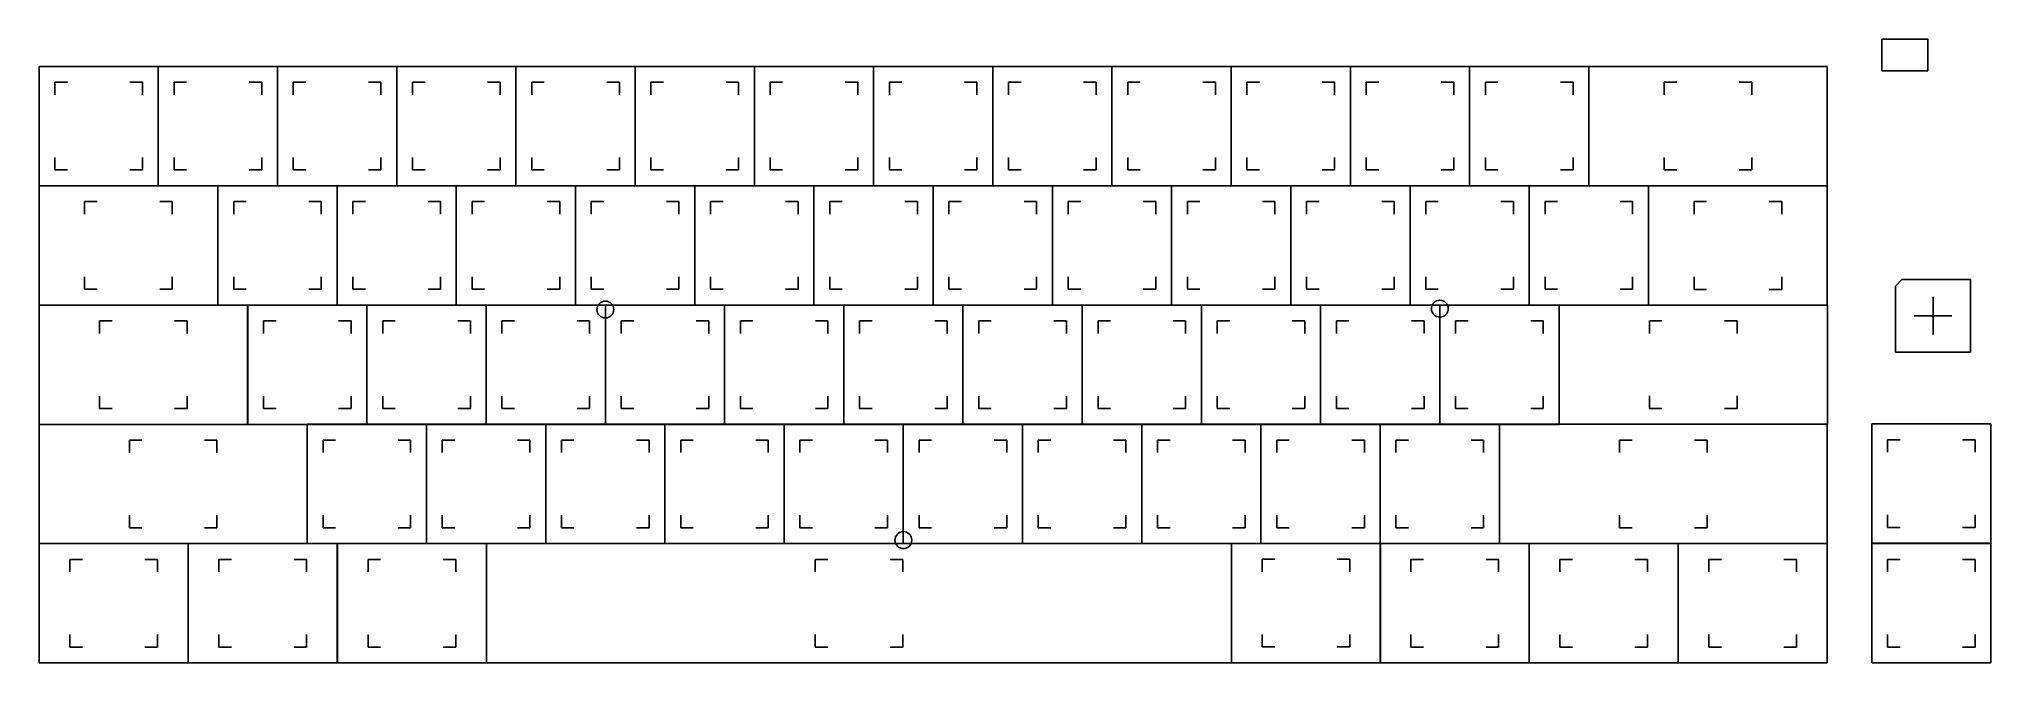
# Model space of a CAD drawing. Extents: x 20 to 332, y -115 to -16.
import ezdxf

# ---------------------------------------------------------------- set-up
doc = ezdxf.new("R2010")
doc.units = 0
doc.layers.add('BLACK', color=7, linetype='CONTINUOUS')

msp = doc.modelspace()

# ---------------------------------------------------------------- linework, layer by layer
at = {"layer": 'BLACK', "linetype": 'CONTINUOUS'}
for p, q in [((314.484, -15.621), (321.85, -15.621)), ((314.484, -20.701), (314.484, -15.621)), ((321.85, -15.621), (321.85, -20.701)), ((20.0025, -19.9967), (39.0525, -19.9967)), ((20.0025, -39.0467), (20.0025, -19.9967)), ((39.0525, -19.9967), (39.0525, -39.0467)), ((39.0525, -19.9967), (58.1025, -19.9967)), ((39.0525, -39.0467), (39.0525, -19.9967)), ((58.1025, -19.9967), (77.1525, -19.9967)), ((58.1025, -39.0467), (58.1025, -19.9967)), ((58.1025, -19.9967), (58.1025, -39.0467)), ((77.1525, -19.9967), (96.2025, -19.9967)), ((77.1525, -39.0467), (77.1525, -19.9967)), ((77.1525, -19.9967), (77.1525, -39.0467)), ((96.2025, -19.9967), (115.252, -19.9967)), ((96.2025, -39.0467), (96.2025, -19.9967)), ((96.2025, -19.9967), (96.2025, -39.0467)), ((115.252, -19.9967), (134.302, -19.9967)), ((115.252, -39.0467), (115.252, -19.9967)), ((115.252, -19.9967), (115.252, -39.0467)), ((134.302, -19.9967), (153.352, -19.9967)), ((134.302, -39.0467), (134.302, -19.9967)), ((134.302, -19.9967), (134.302, -39.0467)), ((153.352, -19.9967), (172.403, -19.9967)), ((153.352, -39.0467), (153.352, -19.9967)), ((153.352, -19.9967), (153.352, -39.0467)), ((172.403, -19.9967), (191.452, -19.9967)), ((172.403, -39.0467), (172.403, -19.9967)), ((172.403, -19.9967), (172.403, -39.0467)), ((191.452, -19.9967), (210.502, -19.9967)), ((191.452, -39.0467), (191.452, -19.9967)), ((191.452, -19.9967), (191.452, -39.0467)), ((210.502, -19.9967), (210.502, -39.0467)), ((210.502, -19.9967), (229.552, -19.9967)), ((210.502, -39.0467), (210.502, -19.9967)), ((229.552, -19.9967), (248.602, -19.9967)), ((229.552, -39.0467), (229.552, -19.9967)), ((229.552, -19.9967), (229.552, -39.0467)), ((248.602, -19.9967), (248.602, -39.0467)), ((248.602, -19.9967), (267.652, -19.9967)), ((248.602, -39.0467), (248.602, -19.9967)), ((267.652, -19.9967), (267.652, -39.0467)), ((267.652, -19.9967), (305.752, -19.9967)), ((267.652, -39.0467), (267.652, -19.9967)), ((305.752, -19.9967), (305.752, -39.0467)), ((321.85, -20.701), (314.484, -20.701)), ((24.5275, -22.5217), (22.5275, -22.5217)), ((22.5275, -22.5217), (22.5275, -24.5217)), ((34.5275, -22.5217), (36.5275, -22.5217)), ((36.5275, -22.5217), (36.5275, -24.5217)), ((43.5775, -22.5217), (41.5775, -22.5217)), ((41.5775, -22.5217), (41.5775, -24.5217)), ((53.5775, -22.5217), (55.5775, -22.5217)), ((55.5775, -22.5217), (55.5775, -24.5217)), ((62.6275, -22.5217), (60.6275, -22.5217)), ((60.6275, -22.5217), (60.6275, -24.5217)), ((72.6275, -22.5217), (74.6275, -22.5217)), ((74.6275, -22.5217), (74.6275, -24.5217)), ((81.6775, -22.5217), (79.6775, -22.5217)), ((79.6775, -22.5217), (79.6775, -24.5217)), ((91.6775, -22.5217), (93.6775, -22.5217)), ((93.6775, -22.5217), (93.6775, -24.5217)), ((100.727, -22.5217), (98.7275, -22.5217)), ((98.7275, -22.5217), (98.7275, -24.5217)), ((110.727, -22.5217), (112.727, -22.5217)), ((112.727, -22.5217), (112.727, -24.5217)), ((119.777, -22.5217), (117.777, -22.5217)), ((117.777, -22.5217), (117.777, -24.5217)), ((129.778, -22.5217), (131.778, -22.5217)), ((131.778, -22.5217), (131.778, -24.5217)), ((138.827, -22.5217), (136.827, -22.5217)), ((136.827, -22.5217), (136.827, -24.5217)), ((148.827, -22.5217), (150.827, -22.5217)), ((150.827, -22.5217), (150.827, -24.5217)), ((157.877, -22.5217), (155.877, -22.5217)), ((155.877, -22.5217), (155.877, -24.5217)), ((167.877, -22.5217), (169.877, -22.5217)), ((169.877, -22.5217), (169.877, -24.5217)), ((176.927, -22.5217), (174.927, -22.5217)), ((174.927, -22.5217), (174.927, -24.5217)), ((186.927, -22.5217), (188.927, -22.5217)), ((188.927, -22.5217), (188.927, -24.5217)), ((195.977, -22.5217), (193.977, -22.5217)), ((193.977, -22.5217), (193.977, -24.5217)), ((205.977, -22.5217), (207.977, -22.5217)), ((207.977, -22.5217), (207.977, -24.5217)), ((215.028, -22.5217), (213.028, -22.5217)), ((213.028, -22.5217), (213.028, -24.5217)), ((225.028, -22.5217), (227.028, -22.5217)), ((227.028, -22.5217), (227.028, -24.5217)), ((234.077, -22.5217), (232.077, -22.5217)), ((232.077, -22.5217), (232.077, -24.5217)), ((244.077, -22.5217), (246.077, -22.5217)), ((246.077, -22.5217), (246.077, -24.5217)), ((253.127, -22.5217), (251.127, -22.5217)), ((251.127, -22.5217), (251.127, -24.5217)), ((263.127, -22.5217), (265.127, -22.5217)), ((265.127, -22.5217), (265.127, -24.5217)), ((281.702, -22.5217), (279.702, -22.5217)), ((279.702, -22.5217), (279.702, -24.5217)), ((291.702, -22.5217), (293.702, -22.5217)), ((293.702, -22.5217), (293.702, -24.5217)), ((22.5275, -34.5217), (22.5275, -36.5217)), ((22.5275, -36.5217), (24.5275, -36.5217)), ((34.5275, -36.5217), (36.5275, -36.5217)), ((36.5275, -36.5217), (36.5275, -34.5217)), ((41.5775, -34.5217), (41.5775, -36.5217)), ((41.5775, -36.5217), (43.5775, -36.5217)), ((53.5775, -36.5217), (55.5775, -36.5217)), ((55.5775, -36.5217), (55.5775, -34.5217)), ((60.6275, -34.5217), (60.6275, -36.5217)), ((60.6275, -36.5217), (62.6275, -36.5217)), ((72.6275, -36.5217), (74.6275, -36.5217)), ((74.6275, -36.5217), (74.6275, -34.5217)), ((79.6775, -34.5217), (79.6775, -36.5217)), ((79.6775, -36.5217), (81.6775, -36.5217)), ((91.6775, -36.5217), (93.6775, -36.5217)), ((93.6775, -36.5217), (93.6775, -34.5217)), ((98.7275, -34.5217), (98.7275, -36.5217)), ((98.7275, -36.5217), (100.727, -36.5217)), ((110.727, -36.5217), (112.727, -36.5217)), ((112.727, -36.5217), (112.727, -34.5217)), ((117.777, -34.5217), (117.777, -36.5217)), ((117.777, -36.5217), (119.777, -36.5217)), ((129.778, -36.5217), (131.778, -36.5217)), ((131.778, -36.5217), (131.778, -34.5217)), ((136.827, -34.5217), (136.827, -36.5217)), ((136.827, -36.5217), (138.827, -36.5217)), ((148.827, -36.5217), (150.827, -36.5217)), ((150.827, -36.5217), (150.827, -34.5217)), ((155.877, -34.5217), (155.877, -36.5217)), ((155.877, -36.5217), (157.877, -36.5217)), ((167.877, -36.5217), (169.877, -36.5217)), ((169.877, -36.5217), (169.877, -34.5217)), ((174.927, -34.5217), (174.927, -36.5217)), ((174.927, -36.5217), (176.927, -36.5217)), ((186.927, -36.5217), (188.927, -36.5217)), ((188.927, -36.5217), (188.927, -34.5217)), ((193.977, -34.5217), (193.977, -36.5217)), ((193.977, -36.5217), (195.977, -36.5217)), ((205.977, -36.5217), (207.977, -36.5217)), ((207.977, -36.5217), (207.977, -34.5217)), ((213.028, -34.5217), (213.028, -36.5217)), ((213.028, -36.5217), (215.028, -36.5217)), ((225.028, -36.5217), (227.028, -36.5217)), ((227.028, -36.5217), (227.028, -34.5217)), ((232.077, -34.5217), (232.077, -36.5217)), ((232.077, -36.5217), (234.077, -36.5217)), ((244.077, -36.5217), (246.077, -36.5217)), ((246.077, -36.5217), (246.077, -34.5217)), ((251.127, -34.5217), (251.127, -36.5217)), ((251.127, -36.5217), (253.127, -36.5217)), ((263.127, -36.5217), (265.127, -36.5217)), ((265.127, -36.5217), (265.127, -34.5217)), ((279.702, -34.5217), (279.702, -36.5217)), ((279.702, -36.5217), (281.702, -36.5217)), ((291.702, -36.5217), (293.702, -36.5217)), ((293.702, -36.5217), (293.702, -34.5217)), ((19.9949, -39.0543), (48.5699, -39.0543)), ((19.9949, -58.1043), (19.9949, -39.0543)), ((39.0525, -39.0467), (20.0025, -39.0467)), ((58.1025, -39.0467), (39.0525, -39.0467)), ((48.5699, -39.0543), (48.5699, -58.1043)), ((48.5775, -39.0467), (67.6275, -39.0467)), ((48.5775, -58.0967), (48.5775, -39.0467)), ((77.1525, -39.0467), (58.1025, -39.0467)), ((67.6275, -39.0467), (86.6775, -39.0467)), ((67.6275, -58.0967), (67.6275, -39.0467)), ((67.6275, -39.0467), (67.6275, -58.0967)), ((96.2025, -39.0467), (77.1525, -39.0467)), ((86.6775, -39.0467), (86.6775, -58.0967)), ((86.6775, -39.0467), (105.727, -39.0467)), ((86.6775, -58.0967), (86.6775, -39.0467)), ((115.252, -39.0467), (96.2025, -39.0467)), ((105.727, -39.0467), (124.777, -39.0467)), ((105.727, -58.0967), (105.727, -39.0467)), ((105.727, -39.0467), (105.727, -58.0967)), ((134.302, -39.0467), (115.252, -39.0467)), ((124.777, -39.0467), (143.827, -39.0467)), ((124.777, -58.0967), (124.777, -39.0467)), ((124.777, -39.0467), (124.777, -58.0967)), ((153.352, -39.0467), (134.302, -39.0467)), ((143.827, -39.0467), (162.877, -39.0467)), ((143.827, -58.0967), (143.827, -39.0467)), ((143.827, -39.0467), (143.827, -58.0967)), ((172.403, -39.0467), (153.352, -39.0467)), ((162.877, -39.0467), (162.877, -58.0967)), ((162.877, -39.0467), (181.927, -39.0467)), ((162.877, -58.0967), (162.877, -39.0467)), ((191.452, -39.0467), (172.403, -39.0467)), ((181.927, -39.0467), (181.927, -58.0967)), ((181.927, -39.0467), (200.977, -39.0467)), ((181.927, -58.0967), (181.927, -39.0467)), ((210.502, -39.0467), (191.452, -39.0467)), ((200.977, -39.0467), (220.028, -39.0467)), ((200.977, -58.0967), (200.977, -39.0467)), ((200.977, -39.0467), (200.977, -58.0967)), ((229.552, -39.0467), (210.502, -39.0467)), ((220.028, -39.0467), (239.077, -39.0467)), ((220.028, -58.0967), (220.028, -39.0467)), ((220.028, -39.0467), (220.028, -58.0967)), ((248.602, -39.0467), (229.552, -39.0467)), ((239.077, -39.0467), (258.127, -39.0467)), ((239.077, -58.0967), (239.077, -39.0467)), ((239.077, -39.0467), (239.077, -58.0967)), ((267.652, -39.0467), (248.602, -39.0467)), ((258.127, -39.0467), (258.127, -58.0967)), ((258.127, -39.0467), (277.178, -39.0467)), ((258.127, -58.0967), (258.127, -39.0467)), ((267.652, -39.0467), (305.752, -39.0467)), ((277.178, -39.0467), (277.178, -58.0967)), ((277.185, -39.0617), (305.76, -39.0617)), ((277.185, -58.1117), (277.185, -39.0617)), ((305.76, -39.0617), (305.76, -58.1117)), ((29.2824, -41.5793), (27.2824, -41.5793)), ((27.2824, -41.5793), (27.2824, -43.5793)), ((39.2824, -41.5793), (41.2824, -41.5793)), ((41.2824, -41.5793), (41.2824, -43.5793)), ((53.1025, -41.5717), (51.1025, -41.5717)), ((51.1025, -41.5717), (51.1025, -43.5717)), ((63.1025, -41.5717), (65.1025, -41.5717)), ((65.1025, -41.5717), (65.1025, -43.5717)), ((72.1525, -41.5717), (70.1525, -41.5717)), ((70.1525, -41.5717), (70.1525, -43.5717)), ((82.1525, -41.5717), (84.1525, -41.5717)), ((84.1525, -41.5717), (84.1525, -43.5717)), ((91.2025, -41.5717), (89.2025, -41.5717)), ((89.2025, -41.5717), (89.2025, -43.5717)), ((101.203, -41.5717), (103.203, -41.5717)), ((103.203, -41.5717), (103.203, -43.5717)), ((110.252, -41.5717), (108.252, -41.5717)), ((108.252, -41.5717), (108.252, -43.5717)), ((120.252, -41.5717), (122.252, -41.5717)), ((122.252, -41.5717), (122.252, -43.5717)), ((129.302, -41.5717), (127.302, -41.5717)), ((127.302, -41.5717), (127.302, -43.5717)), ((139.302, -41.5717), (141.302, -41.5717)), ((141.302, -41.5717), (141.302, -43.5717)), ((148.352, -41.5717), (146.352, -41.5717)), ((146.352, -41.5717), (146.352, -43.5717)), ((158.352, -41.5717), (160.352, -41.5717)), ((160.352, -41.5717), (160.352, -43.5717)), ((167.403, -41.5717), (165.403, -41.5717)), ((165.403, -41.5717), (165.403, -43.5717)), ((177.403, -41.5717), (179.403, -41.5717)), ((179.403, -41.5717), (179.403, -43.5717)), ((186.452, -41.5717), (184.452, -41.5717)), ((184.452, -41.5717), (184.452, -43.5717)), ((196.452, -41.5717), (198.452, -41.5717)), ((198.452, -41.5717), (198.452, -43.5717)), ((205.502, -41.5717), (203.502, -41.5717)), ((203.502, -41.5717), (203.502, -43.5717)), ((215.502, -41.5717), (217.502, -41.5717)), ((217.502, -41.5717), (217.502, -43.5717)), ((224.552, -41.5717), (222.552, -41.5717)), ((222.552, -41.5717), (222.552, -43.5717)), ((234.552, -41.5717), (236.552, -41.5717)), ((236.552, -41.5717), (236.552, -43.5717)), ((243.602, -41.5717), (241.602, -41.5717)), ((241.602, -41.5717), (241.602, -43.5717)), ((253.602, -41.5717), (255.602, -41.5717)), ((255.602, -41.5717), (255.602, -43.5717)), ((262.652, -41.5717), (260.652, -41.5717)), ((260.652, -41.5717), (260.652, -43.5717)), ((272.652, -41.5717), (274.652, -41.5717)), ((274.652, -41.5717), (274.652, -43.5717)), ((286.472, -41.5867), (284.472, -41.5867)), ((284.472, -41.5867), (284.472, -43.5867)), ((296.472, -41.5867), (298.472, -41.5867)), ((298.472, -41.5867), (298.472, -43.5867)), ((27.2824, -53.5793), (27.2824, -55.5793)), ((27.2824, -55.5793), (29.2824, -55.5793)), ((39.2824, -55.5793), (41.2824, -55.5793)), ((41.2824, -55.5793), (41.2824, -53.5793)), ((51.1025, -53.5717), (51.1025, -55.5717)), ((51.1025, -55.5717), (53.1025, -55.5717)), ((63.1025, -55.5717), (65.1025, -55.5717)), ((65.1025, -55.5717), (65.1025, -53.5717)), ((70.1525, -53.5717), (70.1525, -55.5717)), ((70.1525, -55.5717), (72.1525, -55.5717)), ((82.1525, -55.5717), (84.1525, -55.5717)), ((84.1525, -55.5717), (84.1525, -53.5717)), ((89.2025, -53.5717), (89.2025, -55.5717)), ((89.2025, -55.5717), (91.2025, -55.5717)), ((101.203, -55.5717), (103.203, -55.5717)), ((103.203, -55.5717), (103.203, -53.5717)), ((108.252, -53.5717), (108.252, -55.5717)), ((108.252, -55.5717), (110.252, -55.5717)), ((120.252, -55.5717), (122.252, -55.5717)), ((122.252, -55.5717), (122.252, -53.5717)), ((127.302, -53.5717), (127.302, -55.5717)), ((127.302, -55.5717), (129.302, -55.5717)), ((139.302, -55.5717), (141.302, -55.5717)), ((141.302, -55.5717), (141.302, -53.5717)), ((146.352, -53.5717), (146.352, -55.5717)), ((146.352, -55.5717), (148.352, -55.5717)), ((158.352, -55.5717), (160.352, -55.5717)), ((160.352, -55.5717), (160.352, -53.5717)), ((165.403, -53.5717), (165.403, -55.5717)), ((165.403, -55.5717), (167.403, -55.5717)), ((177.403, -55.5717), (179.403, -55.5717)), ((179.403, -55.5717), (179.403, -53.5717)), ((184.452, -53.5717), (184.452, -55.5717)), ((184.452, -55.5717), (186.452, -55.5717)), ((196.452, -55.5717), (198.452, -55.5717)), ((198.452, -55.5717), (198.452, -53.5717)), ((203.502, -53.5717), (203.502, -55.5717)), ((203.502, -55.5717), (205.502, -55.5717)), ((215.502, -55.5717), (217.502, -55.5717)), ((217.502, -55.5717), (217.502, -53.5717)), ((222.552, -53.5717), (222.552, -55.5717)), ((222.552, -55.5717), (224.552, -55.5717)), ((234.552, -55.5717), (236.552, -55.5717)), ((236.552, -55.5717), (236.552, -53.5717)), ((241.602, -53.5717), (241.602, -55.5717)), ((241.602, -55.5717), (243.602, -55.5717)), ((253.602, -55.5717), (255.602, -55.5717)), ((255.602, -55.5717), (255.602, -53.5717)), ((260.652, -53.5717), (260.652, -55.5717)), ((260.652, -55.5717), (262.652, -55.5717)), ((272.652, -55.5717), (274.652, -55.5717)), ((274.652, -55.5717), (274.652, -53.5717)), ((284.472, -53.5867), (284.472, -55.5867)), ((284.472, -55.5867), (286.472, -55.5867)), ((296.472, -55.5867), (298.472, -55.5867)), ((298.472, -55.5867), (298.472, -53.5867)), ((316.653, -55.0973), (317.653, -53.9973)), ((316.653, -65.5973), (316.653, -55.0973)), ((317.653, -53.9973), (328.653, -53.9973)), ((328.653, -53.9973), (328.653, -65.5973)), ((48.5699, -58.1043), (19.9949, -58.1043)), ((19.9962, -58.1068), (53.3336, -58.1068)), ((19.9962, -77.1568), (19.9962, -58.1068)), ((67.6275, -58.0967), (48.5775, -58.0967)), ((53.3336, -58.1068), (53.3336, -77.1568)), ((53.3425, -58.0967), (72.3925, -58.0967)), ((53.3425, -77.1467), (53.3425, -58.0967)), ((86.6775, -58.0967), (67.6275, -58.0967)), ((72.3925, -58.0967), (91.4425, -58.0967)), ((72.3925, -77.1467), (72.3925, -58.0967)), ((72.3925, -58.0967), (72.3925, -77.1467)), ((105.727, -58.0967), (86.6775, -58.0967)), ((91.4425, -58.0967), (91.4425, -77.1467)), ((91.4425, -58.0967), (110.493, -58.0967)), ((91.4425, -77.1467), (91.4425, -58.0967)), ((124.777, -58.0967), (105.727, -58.0967)), ((110.493, -58.0967), (129.543, -58.0967)), ((110.493, -77.1467), (110.493, -58.0967)), ((110.493, -58.0967), (110.493, -77.1467)), ((143.827, -58.0967), (124.777, -58.0967)), ((129.543, -58.0967), (148.593, -58.0967)), ((129.543, -77.1467), (129.543, -58.0967)), ((129.543, -58.0967), (129.543, -77.1467)), ((162.877, -58.0967), (143.827, -58.0967)), ((148.593, -58.0967), (167.643, -58.0967)), ((148.593, -77.1467), (148.593, -58.0967)), ((148.593, -58.0967), (148.593, -77.1467)), ((181.927, -58.0967), (162.877, -58.0967)), ((167.643, -58.0967), (186.693, -58.0967)), ((167.643, -77.1467), (167.643, -58.0967)), ((167.643, -58.0967), (167.643, -77.1467)), ((200.977, -58.0967), (181.927, -58.0967)), ((186.693, -58.0967), (205.743, -58.0967)), ((186.693, -77.1467), (186.693, -58.0967)), ((186.693, -58.0967), (186.693, -77.1467)), ((220.028, -58.0967), (200.977, -58.0967)), ((205.743, -58.0967), (224.793, -58.0967)), ((205.743, -77.1467), (205.743, -58.0967)), ((205.743, -58.0967), (205.743, -77.1467)), ((239.077, -58.0967), (220.028, -58.0967)), ((224.793, -58.0967), (243.843, -58.0967)), ((224.793, -77.1467), (224.793, -58.0967)), ((224.793, -58.0967), (224.793, -77.1467)), ((258.127, -58.0967), (239.077, -58.0967)), ((243.843, -58.0967), (243.843, -77.1467)), ((243.843, -58.0967), (262.893, -58.0967)), ((243.843, -77.1467), (243.843, -58.0967)), ((277.178, -58.0967), (258.127, -58.0967)), ((262.893, -58.0967), (262.893, -77.1467)), ((262.909, -58.0941), (305.772, -58.0941)), ((262.909, -77.1441), (262.909, -58.0941)), ((305.76, -58.1117), (277.185, -58.1117)), ((305.772, -58.0941), (305.772, -77.1441)), ((322.653, -56.7973), (322.653, -62.7973)), ((31.6649, -60.6318), (29.6649, -60.6318)), ((29.6649, -60.6318), (29.6649, -62.6318)), ((41.6649, -60.6318), (43.6649, -60.6318)), ((43.6649, -60.6318), (43.6649, -62.6318)), ((57.8675, -60.6217), (55.8675, -60.6217)), ((55.8675, -60.6217), (55.8675, -62.6217)), ((67.8675, -60.6217), (69.8675, -60.6217)), ((69.8675, -60.6217), (69.8675, -62.6217)), ((76.9175, -60.6217), (74.9175, -60.6217)), ((74.9175, -60.6217), (74.9175, -62.6217)), ((86.9175, -60.6217), (88.9175, -60.6217)), ((88.9175, -60.6217), (88.9175, -62.6217)), ((95.9675, -60.6217), (93.9675, -60.6217)), ((93.9675, -60.6217), (93.9675, -62.6217)), ((105.968, -60.6217), (107.968, -60.6217)), ((107.968, -60.6217), (107.968, -62.6217)), ((115.018, -60.6217), (113.018, -60.6217)), ((113.018, -60.6217), (113.018, -62.6217)), ((125.018, -60.6217), (127.018, -60.6217)), ((127.018, -60.6217), (127.018, -62.6217)), ((134.068, -60.6217), (132.068, -60.6217)), ((132.068, -60.6217), (132.068, -62.6217)), ((144.068, -60.6217), (146.068, -60.6217)), ((146.068, -60.6217), (146.068, -62.6217)), ((153.118, -60.6217), (151.118, -60.6217)), ((151.118, -60.6217), (151.118, -62.6217)), ((163.118, -60.6217), (165.118, -60.6217)), ((165.118, -60.6217), (165.118, -62.6217)), ((172.168, -60.6217), (170.168, -60.6217)), ((170.168, -60.6217), (170.168, -62.6217)), ((182.168, -60.6217), (184.168, -60.6217)), ((184.168, -60.6217), (184.168, -62.6217)), ((191.218, -60.6217), (189.218, -60.6217)), ((189.218, -60.6217), (189.218, -62.6217)), ((201.218, -60.6217), (203.218, -60.6217)), ((203.218, -60.6217), (203.218, -62.6217)), ((210.268, -60.6217), (208.268, -60.6217)), ((208.268, -60.6217), (208.268, -62.6217)), ((220.268, -60.6217), (222.268, -60.6217)), ((222.268, -60.6217), (222.268, -62.6217)), ((229.318, -60.6217), (227.318, -60.6217)), ((227.318, -60.6217), (227.318, -62.6217)), ((239.318, -60.6217), (241.318, -60.6217)), ((241.318, -60.6217), (241.318, -62.6217)), ((248.368, -60.6217), (246.368, -60.6217)), ((246.368, -60.6217), (246.368, -62.6217)), ((258.368, -60.6217), (260.368, -60.6217)), ((260.368, -60.6217), (260.368, -62.6217)), ((279.34, -60.6191), (277.34, -60.6191)), ((277.34, -60.6191), (277.34, -62.6191)), ((289.34, -60.6191), (291.34, -60.6191)), ((291.34, -60.6191), (291.34, -62.6191)), ((319.653, -59.7973), (325.653, -59.7973)), ((328.653, -65.5973), (316.653, -65.5973)), ((29.6649, -72.6318), (29.6649, -74.6318)), ((29.6649, -74.6318), (31.6649, -74.6318)), ((41.6649, -74.6318), (43.6649, -74.6318)), ((43.6649, -74.6318), (43.6649, -72.6318)), ((55.8675, -72.6217), (55.8675, -74.6217)), ((55.8675, -74.6217), (57.8675, -74.6217)), ((67.8675, -74.6217), (69.8675, -74.6217)), ((69.8675, -74.6217), (69.8675, -72.6217)), ((74.9175, -72.6217), (74.9175, -74.6217)), ((74.9175, -74.6217), (76.9175, -74.6217)), ((86.9175, -74.6217), (88.9175, -74.6217)), ((88.9175, -74.6217), (88.9175, -72.6217)), ((93.9675, -72.6217), (93.9675, -74.6217)), ((93.9675, -74.6217), (95.9675, -74.6217)), ((105.968, -74.6217), (107.968, -74.6217)), ((107.968, -74.6217), (107.968, -72.6217)), ((113.018, -72.6217), (113.018, -74.6217)), ((113.018, -74.6217), (115.018, -74.6217)), ((125.018, -74.6217), (127.018, -74.6217)), ((127.018, -74.6217), (127.018, -72.6217)), ((132.068, -72.6217), (132.068, -74.6217)), ((132.068, -74.6217), (134.068, -74.6217)), ((144.068, -74.6217), (146.068, -74.6217)), ((146.068, -74.6217), (146.068, -72.6217)), ((151.118, -72.6217), (151.118, -74.6217)), ((151.118, -74.6217), (153.118, -74.6217)), ((163.118, -74.6217), (165.118, -74.6217)), ((165.118, -74.6217), (165.118, -72.6217)), ((170.168, -72.6217), (170.168, -74.6217)), ((170.168, -74.6217), (172.168, -74.6217)), ((182.168, -74.6217), (184.168, -74.6217)), ((184.168, -74.6217), (184.168, -72.6217)), ((189.218, -72.6217), (189.218, -74.6217)), ((189.218, -74.6217), (191.218, -74.6217)), ((201.218, -74.6217), (203.218, -74.6217)), ((203.218, -74.6217), (203.218, -72.6217)), ((208.268, -72.6217), (208.268, -74.6217)), ((208.268, -74.6217), (210.268, -74.6217)), ((220.268, -74.6217), (222.268, -74.6217)), ((222.268, -74.6217), (222.268, -72.6217)), ((227.318, -72.6217), (227.318, -74.6217)), ((227.318, -74.6217), (229.318, -74.6217)), ((239.318, -74.6217), (241.318, -74.6217)), ((241.318, -74.6217), (241.318, -72.6217)), ((246.368, -72.6217), (246.368, -74.6217)), ((246.368, -74.6217), (248.368, -74.6217)), ((258.368, -74.6217), (260.368, -74.6217)), ((260.368, -74.6217), (260.368, -72.6217)), ((277.34, -72.6191), (277.34, -74.6191)), ((277.34, -74.6191), (279.34, -74.6191)), ((289.34, -74.6191), (291.34, -74.6191)), ((291.34, -74.6191), (291.34, -72.6191)), ((19.9962, -77.1492), (62.8586, -77.1492)), ((19.9962, -96.1992), (19.9962, -77.1492)), ((53.3336, -77.1568), (19.9962, -77.1568)), ((72.3925, -77.1467), (53.3425, -77.1467)), ((62.8548, -77.1289), (81.9048, -77.1289)), ((62.8548, -96.1789), (62.8548, -77.1289)), ((62.8586, -77.1492), (62.8586, -96.1992)), ((91.4425, -77.1467), (72.3925, -77.1467)), ((81.9048, -77.1289), (81.9048, -96.1789)), ((81.9048, -77.1289), (100.955, -77.1289)), ((81.9048, -96.1789), (81.9048, -77.1289)), ((110.493, -77.1467), (91.4425, -77.1467)), ((100.955, -77.1289), (100.955, -96.1789)), ((100.955, -77.1289), (120.005, -77.1289)), ((100.955, -96.1789), (100.955, -77.1289)), ((129.543, -77.1467), (110.493, -77.1467)), ((120.005, -77.1289), (139.055, -77.1289)), ((120.005, -96.1789), (120.005, -77.1289)), ((120.005, -77.1289), (120.005, -96.1789)), ((148.593, -77.1467), (129.543, -77.1467)), ((139.055, -77.1289), (139.055, -96.1789)), ((139.055, -77.1289), (158.105, -77.1289)), ((139.055, -96.1789), (139.055, -77.1289)), ((167.643, -77.1467), (148.593, -77.1467)), ((158.105, -77.1289), (177.155, -77.1289)), ((158.105, -96.1789), (158.105, -77.1289)), ((158.105, -77.1289), (158.105, -96.1789)), ((186.693, -77.1467), (167.643, -77.1467)), ((177.155, -77.1289), (177.155, -96.1789)), ((177.155, -77.1289), (196.205, -77.1289)), ((177.155, -96.1789), (177.155, -77.1289)), ((205.743, -77.1467), (186.693, -77.1467)), ((196.205, -77.1289), (196.205, -96.1789)), ((196.205, -77.1289), (215.255, -77.1289)), ((196.205, -96.1789), (196.205, -77.1289)), ((224.793, -77.1467), (205.743, -77.1467)), ((215.255, -77.1289), (234.305, -77.1289)), ((215.255, -96.1789), (215.255, -77.1289)), ((215.255, -77.1289), (215.255, -96.1789)), ((243.843, -77.1467), (224.793, -77.1467)), ((234.305, -77.1289), (253.355, -77.1289)), ((234.305, -96.1789), (234.305, -77.1289)), ((234.305, -77.1289), (234.305, -96.1789)), ((262.893, -77.1467), (243.843, -77.1467)), ((253.355, -77.1289), (253.355, -96.1789)), ((253.359, -77.134), (305.746, -77.134)), ((253.359, -96.184), (253.359, -77.134)), ((262.909, -77.1441), (305.772, -77.1441)), ((305.746, -77.134), (305.746, -96.184)), ((312.864, -77.089), (331.914, -77.089)), ((312.864, -96.139), (312.864, -77.089)), ((331.914, -77.089), (331.914, -96.139)), ((36.4274, -79.6742), (34.4274, -79.6742)), ((34.4274, -79.6742), (34.4274, -81.6742)), ((46.4274, -79.6742), (48.4274, -79.6742)), ((48.4274, -79.6742), (48.4274, -81.6742)), ((67.3798, -79.6539), (65.3798, -79.6539)), ((65.3798, -79.6539), (65.3798, -81.6539)), ((77.3798, -79.6539), (79.3798, -79.6539)), ((79.3798, -79.6539), (79.3798, -81.6539)), ((86.4298, -79.6539), (84.4298, -79.6539)), ((84.4298, -79.6539), (84.4298, -81.6539)), ((96.4298, -79.6539), (98.4298, -79.6539)), ((98.4298, -79.6539), (98.4298, -81.6539)), ((105.48, -79.6539), (103.48, -79.6539)), ((103.48, -79.6539), (103.48, -81.6539)), ((115.48, -79.6539), (117.48, -79.6539)), ((117.48, -79.6539), (117.48, -81.6539)), ((124.53, -79.6539), (122.53, -79.6539)), ((122.53, -79.6539), (122.53, -81.6539)), ((134.53, -79.6539), (136.53, -79.6539)), ((136.53, -79.6539), (136.53, -81.6539)), ((143.58, -79.6539), (141.58, -79.6539)), ((141.58, -79.6539), (141.58, -81.6539)), ((153.58, -79.6539), (155.58, -79.6539)), ((155.58, -79.6539), (155.58, -81.6539)), ((162.63, -79.6539), (160.63, -79.6539)), ((160.63, -79.6539), (160.63, -81.6539)), ((172.63, -79.6539), (174.63, -79.6539)), ((174.63, -79.6539), (174.63, -81.6539)), ((181.68, -79.6539), (179.68, -79.6539)), ((179.68, -79.6539), (179.68, -81.6539)), ((191.68, -79.6539), (193.68, -79.6539)), ((193.68, -79.6539), (193.68, -81.6539)), ((200.73, -79.6539), (198.73, -79.6539)), ((198.73, -79.6539), (198.73, -81.6539)), ((210.73, -79.6539), (212.73, -79.6539)), ((212.73, -79.6539), (212.73, -81.6539)), ((219.78, -79.6539), (217.78, -79.6539)), ((217.78, -79.6539), (217.78, -81.6539)), ((229.78, -79.6539), (231.78, -79.6539)), ((231.78, -79.6539), (231.78, -81.6539)), ((238.83, -79.6539), (236.83, -79.6539)), ((236.83, -79.6539), (236.83, -81.6539)), ((248.83, -79.6539), (250.83, -79.6539)), ((250.83, -79.6539), (250.83, -81.6539)), ((274.552, -79.659), (272.552, -79.659)), ((272.552, -79.659), (272.552, -81.659)), ((284.552, -79.659), (286.552, -79.659)), ((286.552, -79.659), (286.552, -81.659)), ((317.389, -79.614), (315.389, -79.614)), ((315.389, -79.614), (315.389, -81.614)), ((327.389, -79.614), (329.389, -79.614)), ((329.389, -79.614), (329.389, -81.614)), ((34.4274, -91.6742), (34.4274, -93.6742)), ((48.4274, -93.6742), (48.4274, -91.6742)), ((65.3798, -91.6539), (65.3798, -93.6539)), ((79.3798, -93.6539), (79.3798, -91.6539)), ((84.4298, -91.6539), (84.4298, -93.6539)), ((98.4298, -93.6539), (98.4298, -91.6539)), ((103.48, -91.6539), (103.48, -93.6539)), ((117.48, -93.6539), (117.48, -91.6539)), ((122.53, -91.6539), (122.53, -93.6539)), ((136.53, -93.6539), (136.53, -91.6539)), ((141.58, -91.6539), (141.58, -93.6539)), ((155.58, -93.6539), (155.58, -91.6539)), ((160.63, -91.6539), (160.63, -93.6539)), ((174.63, -93.6539), (174.63, -91.6539)), ((179.68, -91.6539), (179.68, -93.6539)), ((193.68, -93.6539), (193.68, -91.6539)), ((198.73, -91.6539), (198.73, -93.6539)), ((212.73, -93.6539), (212.73, -91.6539)), ((217.78, -91.6539), (217.78, -93.6539)), ((231.78, -93.6539), (231.78, -91.6539)), ((236.83, -91.6539), (236.83, -93.6539)), ((250.83, -93.6539), (250.83, -91.6539)), ((272.552, -91.659), (272.552, -93.659)), ((286.552, -93.659), (286.552, -91.659)), ((315.389, -91.614), (315.389, -93.614)), ((329.389, -93.614), (329.389, -91.614)), ((19.9962, -96.1992), (62.8586, -96.1992)), ((20.0088, -96.1916), (43.8213, -96.1916)), ((20.0088, -115.242), (20.0088, -96.1916)), ((34.4274, -93.6742), (36.4274, -93.6742)), ((43.8213, -96.1916), (43.8213, -115.242)), ((43.8391, -96.1916), (67.6516, -96.1916)), ((43.8391, -115.242), (43.8391, -96.1916)), ((46.4274, -93.6742), (48.4274, -93.6742)), ((81.9048, -96.1789), (62.8548, -96.1789)), ((65.3798, -93.6539), (67.3798, -93.6539)), ((67.6516, -96.1916), (67.6516, -115.242)), ((67.6669, -96.1916), (91.4794, -96.1916)), ((67.6669, -115.242), (67.6669, -96.1916)), ((77.3798, -93.6539), (79.3798, -93.6539)), ((100.955, -96.1789), (81.9048, -96.1789)), ((84.4298, -93.6539), (86.4298, -93.6539)), ((91.4794, -96.1916), (91.4794, -115.242)), ((91.4921, -96.1865), (210.555, -96.1865)), ((91.4921, -115.236), (91.4921, -96.1865)), ((96.4298, -93.6539), (98.4298, -93.6539)), ((120.005, -96.1789), (100.955, -96.1789)), ((103.48, -93.6539), (105.48, -93.6539)), ((115.48, -93.6539), (117.48, -93.6539)), ((139.055, -96.1789), (120.005, -96.1789)), ((122.53, -93.6539), (124.53, -93.6539)), ((134.53, -93.6539), (136.53, -93.6539)), ((158.105, -96.1789), (139.055, -96.1789)), ((141.58, -93.6539), (143.58, -93.6539)), ((153.58, -93.6539), (155.58, -93.6539)), ((177.155, -96.1789), (158.105, -96.1789)), ((160.63, -93.6539), (162.63, -93.6539)), ((172.63, -93.6539), (174.63, -93.6539)), ((196.205, -96.1789), (177.155, -96.1789)), ((179.68, -93.6539), (181.68, -93.6539)), ((191.68, -93.6539), (193.68, -93.6539)), ((215.255, -96.1789), (196.205, -96.1789)), ((198.73, -93.6539), (200.73, -93.6539)), ((210.547, -96.1713), (234.359, -96.1713)), ((210.547, -115.221), (210.547, -96.1713)), ((210.555, -96.1865), (210.555, -115.236)), ((210.73, -93.6539), (212.73, -93.6539)), ((234.305, -96.1789), (215.255, -96.1789)), ((217.78, -93.6539), (219.78, -93.6539)), ((229.78, -93.6539), (231.78, -93.6539)), ((253.355, -96.1789), (234.305, -96.1789)), ((234.316, -96.1916), (258.129, -96.1916)), ((234.316, -115.242), (234.316, -96.1916)), ((234.359, -96.1713), (234.359, -115.221)), ((236.83, -93.6539), (238.83, -93.6539)), ((248.83, -93.6539), (250.83, -93.6539)), ((253.359, -96.184), (305.746, -96.184)), ((258.124, -96.1916), (281.936, -96.1916)), ((258.124, -115.242), (258.124, -96.1916)), ((258.129, -96.1916), (258.129, -115.242)), ((272.552, -93.659), (274.552, -93.659)), ((281.929, -96.1916), (305.741, -96.1916)), ((281.929, -115.242), (281.929, -96.1916)), ((281.936, -96.1916), (281.936, -115.242)), ((284.552, -93.659), (286.552, -93.659)), ((305.741, -96.1916), (305.741, -115.242)), ((331.914, -96.139), (312.864, -96.139)), ((312.864, -96.1967), (331.914, -96.1967)), ((312.864, -115.247), (312.864, -96.1967)), ((315.389, -93.614), (317.389, -93.614)), ((327.389, -93.614), (329.389, -93.614)), ((331.914, -96.1967), (331.914, -115.247)), ((26.9151, -98.7166), (24.9151, -98.7166)), ((24.9151, -98.7166), (24.9151, -100.717)), ((36.9151, -98.7166), (38.9151, -98.7166)), ((38.9151, -98.7166), (38.9151, -100.717)), ((50.7454, -98.7166), (48.7454, -98.7166)), ((48.7454, -98.7166), (48.7454, -100.717)), ((60.7454, -98.7166), (62.7454, -98.7166)), ((62.7454, -98.7166), (62.7454, -100.717)), ((74.5731, -98.7166), (72.5731, -98.7166)), ((72.5731, -98.7166), (72.5731, -100.717)), ((84.5731, -98.7166), (86.5731, -98.7166)), ((86.5731, -98.7166), (86.5731, -100.717)), ((146.023, -98.7115), (144.023, -98.7115)), ((144.023, -98.7115), (144.023, -100.712)), ((156.023, -98.7115), (158.023, -98.7115)), ((158.023, -98.7115), (158.023, -100.712)), ((217.453, -98.6963), (215.453, -98.6963)), ((215.453, -98.6963), (215.453, -100.696)), ((227.453, -98.6963), (229.453, -98.6963)), ((229.453, -98.6963), (229.453, -100.696)), ((241.223, -98.7166), (239.223, -98.7166)), ((239.223, -98.7166), (239.223, -100.717)), ((251.223, -98.7166), (253.223, -98.7166)), ((253.223, -98.7166), (253.223, -100.717)), ((265.03, -98.7166), (263.03, -98.7166)), ((263.03, -98.7166), (263.03, -100.717)), ((275.03, -98.7166), (277.03, -98.7166)), ((277.03, -98.7166), (277.03, -100.717)), ((288.835, -98.7166), (286.835, -98.7166)), ((286.835, -98.7166), (286.835, -100.717)), ((298.835, -98.7166), (300.835, -98.7166)), ((300.835, -98.7166), (300.835, -100.717)), ((317.389, -98.7217), (315.389, -98.7217)), ((315.389, -98.7217), (315.389, -100.722)), ((327.389, -98.7217), (329.389, -98.7217)), ((329.389, -98.7217), (329.389, -100.722)), ((24.9151, -110.717), (24.9151, -112.717)), ((38.9151, -112.717), (38.9151, -110.717)), ((48.7454, -110.717), (48.7454, -112.717)), ((62.7454, -112.717), (62.7454, -110.717)), ((72.5731, -110.717), (72.5731, -112.717)), ((86.5731, -112.717), (86.5731, -110.717)), ((144.023, -110.712), (144.023, -112.712)), ((158.023, -112.712), (158.023, -110.712)), ((215.453, -110.696), (215.453, -112.696)), ((229.453, -112.696), (229.453, -110.696)), ((239.223, -110.717), (239.223, -112.717)), ((253.223, -112.717), (253.223, -110.717)), ((263.03, -110.717), (263.03, -112.717)), ((277.03, -112.717), (277.03, -110.717)), ((286.835, -110.717), (286.835, -112.717)), ((300.835, -112.717), (300.835, -110.717)), ((315.389, -110.722), (315.389, -112.722)), ((329.389, -112.722), (329.389, -110.722)), ((43.8213, -115.242), (20.0088, -115.242)), ((24.9151, -112.717), (26.9151, -112.717)), ((36.9151, -112.717), (38.9151, -112.717)), ((67.6516, -115.242), (43.8391, -115.242)), ((48.7454, -112.717), (50.7454, -112.717)), ((60.7454, -112.717), (62.7454, -112.717)), ((91.4794, -115.242), (67.6669, -115.242)), ((72.5731, -112.717), (74.5731, -112.717)), ((84.5731, -112.717), (86.5731, -112.717)), ((91.4921, -115.236), (210.555, -115.236)), ((144.023, -112.712), (146.023, -112.712)), ((156.023, -112.712), (158.023, -112.712)), ((234.359, -115.221), (210.547, -115.221)), ((215.453, -112.696), (217.453, -112.696)), ((227.453, -112.696), (229.453, -112.696)), ((258.129, -115.242), (234.316, -115.242)), ((239.223, -112.717), (241.223, -112.717)), ((251.223, -112.717), (253.223, -112.717)), ((281.936, -115.242), (258.124, -115.242)), ((263.03, -112.717), (265.03, -112.717)), ((275.03, -112.717), (277.03, -112.717)), ((305.741, -115.242), (281.929, -115.242)), ((286.835, -112.717), (288.835, -112.717)), ((298.835, -112.717), (300.835, -112.717)), ((331.914, -115.247), (312.864, -115.247)), ((315.389, -112.722), (317.389, -112.722)), ((327.389, -112.722), (329.389, -112.722))]:
    msp.add_line(p, q, dxfattribs=at)
at = {"layer": 'BLACK'}
for centre in [(110.49, -58.801), (243.84, -58.674), (158.115, -95.631)]:
    msp.add_circle(centre, 1.35, dxfattribs=at)

doc.saveas('drawing.dxf')
